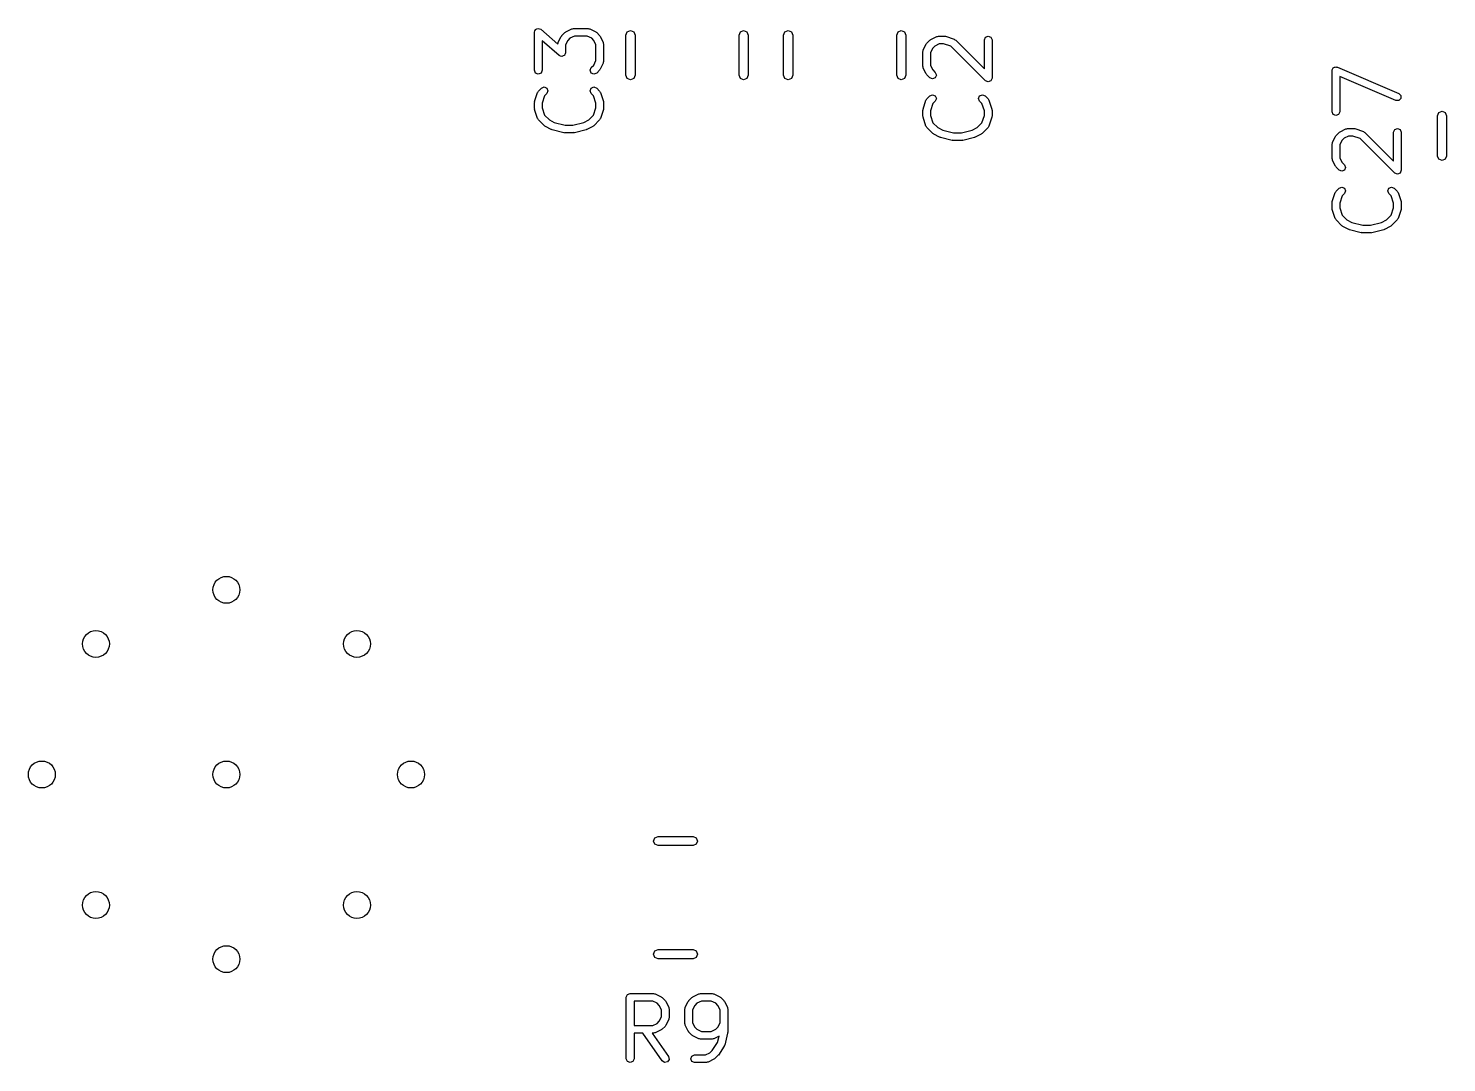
# Model space of a CAD drawing. Extents: x 0 to 2.78, y -2.35 to 0.
# Drawn here: x 0.095 to 0.821, y -2.344 to -1.814 of the extents above; entities that cross this region are included whole.
import ezdxf

# ---------------------------------------------------------------- set-up
doc = ezdxf.new("R2010")
doc.units = 0
doc.header["$MEASUREMENT"] = 0
doc.layers.add('BLACK', color=7, linetype='CONTINUOUS')

msp = doc.modelspace()

# ---------------------------------------------------------------- linework, layer by layer
at = {"layer": 'BLACK', "linetype": 'CONTINUOUS'}
for p, q in [((0.354001, -1.8156), (0.354223, -1.81494)), ((0.354223, -1.81494), (0.354286, -1.81491)), ((0.354286, -1.81491), (0.354313, -1.81484)), ((0.354313, -1.81484), (0.354953, -1.81458)), ((0.354953, -1.81458), (0.355574, -1.81427)), ((0.355574, -1.81427), (0.35564, -1.81429)), ((0.35564, -1.81429), (0.355705, -1.81427)), ((0.355705, -1.81427), (0.356344, -1.81453)), ((0.356344, -1.81453), (0.357001, -1.81475)), ((0.357001, -1.81475), (0.365735, -1.8224)), ((0.369822, -1.81597), (0.372822, -1.81447)), ((0.372822, -1.81447), (0.373279, -1.81444)), ((0.373279, -1.81444), (0.373702, -1.81427)), ((0.373702, -1.81427), (0.381201, -1.81427)), ((0.381201, -1.81427), (0.381625, -1.81444)), ((0.381625, -1.81444), (0.382082, -1.81447)), ((0.382082, -1.81447), (0.385081, -1.81597)), ((0.353736, -1.81624), (0.354001, -1.8156)), ((0.353736, -1.83573), (0.353736, -1.81624)), ((0.366407, -1.82822), (0.357673, -1.82057)), ((0.357673, -1.82057), (0.357673, -1.83573)), ((0.365735, -1.82223), (0.36591, -1.82181)), ((0.36591, -1.82181), (0.365942, -1.82135)), ((0.365942, -1.82135), (0.367442, -1.81835)), ((0.367442, -1.81835), (0.367687, -1.81814)), ((0.367687, -1.81814), (0.367811, -1.81784)), ((0.367811, -1.81784), (0.369311, -1.81634)), ((0.369311, -1.81634), (0.36961, -1.81622)), ((0.36961, -1.81622), (0.369822, -1.81597)), ((0.370821, -1.8204), (0.369672, -1.8227)), ((0.371869, -1.81935), (0.370821, -1.8204)), ((0.374167, -1.8182), (0.371869, -1.81935)), ((0.380737, -1.8182), (0.374167, -1.8182)), ((0.383035, -1.81935), (0.380737, -1.8182)), ((0.384083, -1.8204), (0.383035, -1.81935)), ((0.385232, -1.8227), (0.384083, -1.8204)), ((0.385081, -1.81597), (0.385294, -1.81622)), ((0.385294, -1.81622), (0.385593, -1.81634)), ((0.385593, -1.81634), (0.387093, -1.81784)), ((0.387093, -1.81784), (0.387217, -1.81814)), ((0.387217, -1.81814), (0.387461, -1.81835)), ((0.387461, -1.81835), (0.388961, -1.82135)), ((0.388961, -1.82135), (0.388994, -1.82181)), ((0.388994, -1.82181), (0.389169, -1.82223)), ((0.400591, -1.81767), (0.401282, -1.816)), ((0.400591, -1.83824), (0.400591, -1.81767)), ((0.401282, -1.816), (0.402953, -1.81531)), ((0.402953, -1.81531), (0.404623, -1.816)), ((0.404623, -1.816), (0.405315, -1.81767)), ((0.405315, -1.81767), (0.405315, -1.83824)), ((0.458465, -1.81767), (0.459156, -1.816)), ((0.458465, -1.83824), (0.458465, -1.81767)), ((0.459156, -1.816), (0.460827, -1.81531)), ((0.460827, -1.81531), (0.462497, -1.816)), ((0.462497, -1.816), (0.463189, -1.81767)), ((0.463189, -1.81767), (0.463189, -1.83824)), ((0.481299, -1.81767), (0.481991, -1.816)), ((0.481299, -1.83824), (0.481299, -1.81767)), ((0.481991, -1.816), (0.483661, -1.81531)), ((0.483661, -1.81531), (0.485332, -1.816)), ((0.485332, -1.816), (0.486024, -1.81767)), ((0.486024, -1.81767), (0.486024, -1.83824)), ((0.539173, -1.81767), (0.539865, -1.816)), ((0.539173, -1.83824), (0.539173, -1.81767)), ((0.539865, -1.816), (0.541535, -1.81531)), ((0.541535, -1.81531), (0.543206, -1.816)), ((0.543206, -1.816), (0.543898, -1.81767)), ((0.543898, -1.81767), (0.543898, -1.83824)), ((0.554263, -1.82229), (0.554507, -1.82208)), ((0.554507, -1.82208), (0.554631, -1.82178)), ((0.554631, -1.82178), (0.556131, -1.82028)), ((0.556131, -1.82028), (0.55643, -1.82016)), ((0.55643, -1.82016), (0.556643, -1.81991)), ((0.556643, -1.81991), (0.559642, -1.81841)), ((0.560987, -1.82214), (0.558689, -1.82329)), ((0.559642, -1.81841), (0.560099, -1.81838)), ((0.560099, -1.81838), (0.560523, -1.8182)), ((0.560523, -1.8182), (0.563522, -1.8182)), ((0.563203, -1.82214), (0.560987, -1.82214)), ((0.566958, -1.82339), (0.563203, -1.82214)), ((0.563522, -1.8182), (0.563822, -1.81833)), ((0.563822, -1.81833), (0.564145, -1.81831)), ((0.564145, -1.81831), (0.568644, -1.8198)), ((0.568644, -1.8198), (0.56899, -1.8201)), ((0.56899, -1.8201), (0.569414, -1.82028)), ((0.569414, -1.82028), (0.584051, -1.83492)), ((0.584051, -1.82017), (0.584628, -1.81878)), ((0.584051, -1.83492), (0.584051, -1.82017)), ((0.584628, -1.81878), (0.586019, -1.8182)), ((0.586019, -1.8182), (0.587411, -1.81878)), ((0.587411, -1.81878), (0.587988, -1.82017)), ((0.587988, -1.82017), (0.587988, -1.83967)), ((0.365735, -1.8224), (0.365735, -1.82223)), ((0.367063, -1.82844), (0.366407, -1.82822)), ((0.367703, -1.8287), (0.367063, -1.82844)), ((0.367768, -1.82868), (0.367703, -1.8287)), ((0.367834, -1.8287), (0.367768, -1.82868)), ((0.368455, -1.82839), (0.367834, -1.8287)), ((0.369095, -1.82813), (0.368455, -1.82839)), ((0.369122, -1.82806), (0.369095, -1.82813)), ((0.369184, -1.82803), (0.369122, -1.82806)), ((0.369406, -1.82737), (0.369184, -1.82803)), ((0.369672, -1.82673), (0.369406, -1.82737)), ((0.369672, -1.8227), (0.369672, -1.82673)), ((0.385232, -1.83077), (0.385232, -1.8227)), ((0.389169, -1.82223), (0.389169, -1.83123)), ((0.552555, -1.82617), (0.55273, -1.82575)), ((0.552555, -1.83367), (0.552555, -1.82617)), ((0.55273, -1.82575), (0.552763, -1.82529)), ((0.552763, -1.82529), (0.554263, -1.82229)), ((0.557641, -1.82434), (0.556492, -1.82664)), ((0.556492, -1.82664), (0.556492, -1.83321)), ((0.558689, -1.82329), (0.557641, -1.82434)), ((0.584628, -1.84106), (0.566958, -1.82339)), ((0.354313, -1.83712), (0.353736, -1.83573)), ((0.357673, -1.83573), (0.357096, -1.83712)), ((0.382232, -1.83573), (0.382809, -1.83434)), ((0.382809, -1.83712), (0.382232, -1.83573)), ((0.382809, -1.83434), (0.384083, -1.83307)), ((0.384083, -1.83307), (0.385232, -1.83077)), ((0.387093, -1.83563), (0.385593, -1.83712)), ((0.387217, -1.83533), (0.387093, -1.83563)), ((0.387461, -1.83511), (0.387217, -1.83533)), ((0.388961, -1.83211), (0.387461, -1.83511)), ((0.388994, -1.83166), (0.388961, -1.83211)), ((0.389169, -1.83123), (0.388994, -1.83166)), ((0.55273, -1.83409), (0.552555, -1.83367)), ((0.552763, -1.83455), (0.55273, -1.83409)), ((0.554263, -1.83755), (0.552763, -1.83455)), ((0.556492, -1.83321), (0.557641, -1.8355)), ((0.557641, -1.8355), (0.558915, -1.83678)), ((0.762004, -1.83592), (0.762158, -1.83555)), ((0.762004, -1.85692), (0.762004, -1.83592)), ((0.762158, -1.83555), (0.762163, -1.83515)), ((0.762163, -1.83515), (0.762435, -1.83488)), ((0.762435, -1.83488), (0.76258, -1.83453)), ((0.76258, -1.83453), (0.762953, -1.83437)), ((0.762953, -1.83437), (0.763241, -1.83409)), ((0.763241, -1.83409), (0.763621, -1.8341)), ((0.763621, -1.8341), (0.763972, -1.83395)), ((0.763972, -1.83395), (0.764345, -1.83411)), ((0.764345, -1.83411), (0.764748, -1.83411)), ((0.764748, -1.83411), (0.796244, -1.84761)), ((0.355705, -1.8377), (0.354313, -1.83712)), ((0.357096, -1.83712), (0.355705, -1.8377)), ((0.384201, -1.8377), (0.382809, -1.83712)), ((0.385593, -1.83712), (0.384201, -1.8377)), ((0.401282, -1.83991), (0.400591, -1.83824)), ((0.402953, -1.8406), (0.401282, -1.83991)), ((0.404623, -1.83991), (0.402953, -1.8406)), ((0.405315, -1.83824), (0.404623, -1.83991)), ((0.459156, -1.83991), (0.458465, -1.83824)), ((0.460827, -1.8406), (0.459156, -1.83991)), ((0.462497, -1.83991), (0.460827, -1.8406)), ((0.463189, -1.83824), (0.462497, -1.83991)), ((0.481991, -1.83991), (0.481299, -1.83824)), ((0.483661, -1.8406), (0.481991, -1.83991)), ((0.485332, -1.83991), (0.483661, -1.8406)), ((0.486024, -1.83824), (0.485332, -1.83991)), ((0.539865, -1.83991), (0.539173, -1.83824)), ((0.541535, -1.8406), (0.539865, -1.83991)), ((0.543206, -1.83991), (0.541535, -1.8406)), ((0.543898, -1.83824), (0.543206, -1.83991)), ((0.554507, -1.83776), (0.554263, -1.83755)), ((0.554631, -1.83806), (0.554507, -1.83776)), ((0.556131, -1.83956), (0.554631, -1.83806)), ((0.557523, -1.84014), (0.556131, -1.83956)), ((0.558915, -1.83956), (0.557523, -1.84014)), ((0.558915, -1.83678), (0.559491, -1.83817)), ((0.559491, -1.83817), (0.558915, -1.83956)), ((0.586019, -1.84164), (0.584628, -1.84106)), ((0.587411, -1.84106), (0.586019, -1.84164)), ((0.587988, -1.83967), (0.587411, -1.84106)), ((0.794693, -1.85123), (0.765941, -1.83891)), ((0.765941, -1.83891), (0.765941, -1.85692)), ((0.353837, -1.85161), (0.355337, -1.84711)), ((0.355337, -1.84711), (0.355637, -1.84676)), ((0.355637, -1.84676), (0.355812, -1.84634)), ((0.355812, -1.84634), (0.357312, -1.84484)), ((0.357312, -1.84484), (0.358704, -1.84426)), ((0.358925, -1.84879), (0.357673, -1.85255)), ((0.358704, -1.84426), (0.360096, -1.84484)), ((0.360096, -1.84762), (0.358925, -1.84879)), ((0.360096, -1.84484), (0.360673, -1.84623)), ((0.360673, -1.84623), (0.360096, -1.84762)), ((0.382232, -1.84623), (0.382809, -1.84484)), ((0.382809, -1.84762), (0.382232, -1.84623)), ((0.382809, -1.84484), (0.384201, -1.84426)), ((0.38398, -1.84879), (0.382809, -1.84762)), ((0.385232, -1.85255), (0.38398, -1.84879)), ((0.384201, -1.84426), (0.385593, -1.84484)), ((0.385593, -1.84484), (0.387093, -1.84634)), ((0.387093, -1.84634), (0.387268, -1.84676)), ((0.387268, -1.84676), (0.387568, -1.84711)), ((0.387568, -1.84711), (0.389068, -1.85161)), ((0.552656, -1.85555), (0.554156, -1.85105)), ((0.554156, -1.85105), (0.554456, -1.8507)), ((0.554456, -1.8507), (0.554631, -1.85028)), ((0.554631, -1.85028), (0.556131, -1.84878)), ((0.556131, -1.84878), (0.557523, -1.8482)), ((0.557523, -1.8482), (0.558915, -1.84878)), ((0.558915, -1.84878), (0.559491, -1.85017)), ((0.559491, -1.85017), (0.558915, -1.85156)), ((0.581051, -1.85017), (0.581628, -1.84878)), ((0.581628, -1.85156), (0.581051, -1.85017)), ((0.581628, -1.84878), (0.58302, -1.8482)), ((0.58302, -1.8482), (0.584412, -1.84878)), ((0.584412, -1.84878), (0.585912, -1.85028)), ((0.585912, -1.85028), (0.586087, -1.8507)), ((0.586087, -1.8507), (0.586387, -1.85105)), ((0.586387, -1.85105), (0.587887, -1.85555)), ((0.796199, -1.85125), (0.794693, -1.85123)), ((0.797278, -1.85019), (0.796199, -1.85125)), ((0.796244, -1.84761), (0.797296, -1.84869)), ((0.797296, -1.84869), (0.797278, -1.85019)), ((0.353736, -1.85223), (0.35386, -1.85193)), ((0.353736, -1.85523), (0.353736, -1.85223)), ((0.35386, -1.85553), (0.353736, -1.85523)), ((0.35386, -1.85193), (0.353837, -1.85161)), ((0.353837, -1.85585), (0.35386, -1.85553)), ((0.355337, -1.86035), (0.353837, -1.85585)), ((0.357673, -1.85255), (0.357673, -1.85491)), ((0.357673, -1.85491), (0.358925, -1.85867)), ((0.38398, -1.85867), (0.385232, -1.85491)), ((0.385232, -1.85491), (0.385232, -1.85255)), ((0.389068, -1.85585), (0.387568, -1.86035)), ((0.389068, -1.85161), (0.389045, -1.85193)), ((0.389045, -1.85193), (0.389169, -1.85223)), ((0.389169, -1.85523), (0.389045, -1.85553)), ((0.389045, -1.85553), (0.389068, -1.85585)), ((0.389169, -1.85223), (0.389169, -1.85523)), ((0.552555, -1.85617), (0.552679, -1.85587)), ((0.552555, -1.85917), (0.552555, -1.85617)), ((0.552679, -1.85587), (0.552656, -1.85555)), ((0.557744, -1.85273), (0.556492, -1.85649)), ((0.556492, -1.85649), (0.556492, -1.85885)), ((0.558915, -1.85156), (0.557744, -1.85273)), ((0.582799, -1.85273), (0.581628, -1.85156)), ((0.584051, -1.85649), (0.582799, -1.85273)), ((0.584051, -1.85885), (0.584051, -1.85649)), ((0.587887, -1.85555), (0.587864, -1.85587)), ((0.587864, -1.85587), (0.587988, -1.85617)), ((0.587988, -1.85617), (0.587988, -1.85917)), ((0.76258, -1.85831), (0.762004, -1.85692)), ((0.763972, -1.85889), (0.76258, -1.85831)), ((0.765364, -1.85831), (0.763972, -1.85889)), ((0.765941, -1.85692), (0.765364, -1.85831)), ((0.815945, -1.85901), (0.816637, -1.85734)), ((0.816637, -1.85734), (0.818307, -1.85664)), ((0.818307, -1.85664), (0.819977, -1.85734)), ((0.819977, -1.85734), (0.820669, -1.85901)), ((0.355637, -1.8607), (0.355337, -1.86035)), ((0.355812, -1.86112), (0.355637, -1.8607)), ((0.358812, -1.86412), (0.355812, -1.86112)), ((0.359111, -1.86425), (0.358812, -1.86412)), ((0.358925, -1.85867), (0.36137, -1.86111)), ((0.359324, -1.86449), (0.359111, -1.86425)), ((0.362323, -1.86599), (0.359324, -1.86449)), ((0.36137, -1.86111), (0.363891, -1.86237)), ((0.363891, -1.86237), (0.369445, -1.86376)), ((0.369445, -1.86376), (0.37346, -1.86376)), ((0.37346, -1.86376), (0.379014, -1.86237)), ((0.379014, -1.86237), (0.381535, -1.86111)), ((0.383581, -1.86449), (0.380582, -1.86599)), ((0.381535, -1.86111), (0.38398, -1.85867)), ((0.383794, -1.86425), (0.383581, -1.86449)), ((0.384093, -1.86412), (0.383794, -1.86425)), ((0.387093, -1.86112), (0.384093, -1.86412)), ((0.387268, -1.8607), (0.387093, -1.86112)), ((0.387568, -1.86035), (0.387268, -1.8607)), ((0.552679, -1.85947), (0.552555, -1.85917)), ((0.552656, -1.85979), (0.552679, -1.85947)), ((0.554156, -1.86429), (0.552656, -1.85979)), ((0.554456, -1.86464), (0.554156, -1.86429)), ((0.554631, -1.86506), (0.554456, -1.86464)), ((0.557631, -1.86806), (0.554631, -1.86506)), ((0.556492, -1.85885), (0.557744, -1.8626)), ((0.557744, -1.8626), (0.560189, -1.86505)), ((0.560189, -1.86505), (0.562709, -1.86631)), ((0.577833, -1.86631), (0.580354, -1.86505)), ((0.580354, -1.86505), (0.582799, -1.8626)), ((0.582799, -1.8626), (0.584051, -1.85885)), ((0.585912, -1.86506), (0.582912, -1.86806)), ((0.586087, -1.86464), (0.585912, -1.86506)), ((0.586387, -1.86429), (0.586087, -1.86464)), ((0.587887, -1.85979), (0.586387, -1.86429)), ((0.587988, -1.85917), (0.587864, -1.85947)), ((0.587864, -1.85947), (0.587887, -1.85979)), ((0.766092, -1.86716), (0.769091, -1.86566)), ((0.769091, -1.86566), (0.769548, -1.86562)), ((0.769548, -1.86562), (0.769971, -1.86545)), ((0.769971, -1.86545), (0.772971, -1.86545)), ((0.772971, -1.86545), (0.77327, -1.86557)), ((0.77327, -1.86557), (0.773594, -1.86555)), ((0.773594, -1.86555), (0.778093, -1.86705)), ((0.794076, -1.86602), (0.795468, -1.86545)), ((0.795468, -1.86545), (0.79686, -1.86602)), ((0.815945, -1.87958), (0.815945, -1.85901)), ((0.820669, -1.85901), (0.820669, -1.87958)), ((0.362546, -1.86601), (0.362323, -1.86599)), ((0.362726, -1.86614), (0.362546, -1.86601)), ((0.368725, -1.86764), (0.362726, -1.86614)), ((0.368972, -1.8676), (0.368725, -1.86764)), ((0.369203, -1.8677), (0.368972, -1.8676)), ((0.373702, -1.8677), (0.369203, -1.8677)), ((0.373933, -1.8676), (0.373702, -1.8677)), ((0.37418, -1.86764), (0.373933, -1.8676)), ((0.380179, -1.86614), (0.37418, -1.86764)), ((0.380359, -1.86601), (0.380179, -1.86614)), ((0.380582, -1.86599), (0.380359, -1.86601)), ((0.55793, -1.86818), (0.557631, -1.86806)), ((0.558143, -1.86843), (0.55793, -1.86818)), ((0.561142, -1.86993), (0.558143, -1.86843)), ((0.561365, -1.86994), (0.561142, -1.86993)), ((0.561545, -1.87008), (0.561365, -1.86994)), ((0.567544, -1.87158), (0.561545, -1.87008)), ((0.562709, -1.86631), (0.568264, -1.8677)), ((0.567791, -1.87154), (0.567544, -1.87158)), ((0.568022, -1.87163), (0.567791, -1.87154)), ((0.572521, -1.87163), (0.568022, -1.87163)), ((0.568264, -1.8677), (0.572279, -1.8677)), ((0.572279, -1.8677), (0.577833, -1.86631)), ((0.572752, -1.87154), (0.572521, -1.87163)), ((0.572999, -1.87158), (0.572752, -1.87154)), ((0.578998, -1.87008), (0.572999, -1.87158)), ((0.579178, -1.86994), (0.578998, -1.87008)), ((0.579401, -1.86993), (0.579178, -1.86994)), ((0.5824, -1.86843), (0.579401, -1.86993)), ((0.582613, -1.86818), (0.5824, -1.86843)), ((0.582912, -1.86806), (0.582613, -1.86818)), ((0.762004, -1.87342), (0.762179, -1.87299)), ((0.762179, -1.87299), (0.762212, -1.87254)), ((0.762212, -1.87254), (0.763711, -1.86954)), ((0.763711, -1.86954), (0.763956, -1.86932)), ((0.763956, -1.86932), (0.76408, -1.86902)), ((0.76408, -1.86902), (0.76558, -1.86752)), ((0.76558, -1.86752), (0.765879, -1.8674)), ((0.765879, -1.8674), (0.766092, -1.86716)), ((0.76709, -1.87158), (0.765941, -1.87388)), ((0.768138, -1.87053), (0.76709, -1.87158)), ((0.770436, -1.86939), (0.768138, -1.87053)), ((0.772652, -1.86939), (0.770436, -1.86939)), ((0.776407, -1.87064), (0.772652, -1.86939)), ((0.794076, -1.88831), (0.776407, -1.87064)), ((0.778093, -1.86705), (0.778439, -1.86735)), ((0.778439, -1.86735), (0.778862, -1.86752)), ((0.778862, -1.86752), (0.7935, -1.88216)), ((0.7935, -1.86742), (0.794076, -1.86602)), ((0.7935, -1.88216), (0.7935, -1.86742)), ((0.79686, -1.86602), (0.797437, -1.86742)), ((0.797437, -1.86742), (0.797437, -1.88691)), ((0.762004, -1.88091), (0.762004, -1.87342)), ((0.765941, -1.87388), (0.765941, -1.88045)), ((0.816637, -1.88125), (0.815945, -1.87958)), ((0.820669, -1.87958), (0.819977, -1.88125)), ((0.762179, -1.88134), (0.762004, -1.88091)), ((0.762212, -1.8818), (0.762179, -1.88134)), ((0.763711, -1.88479), (0.762212, -1.8818)), ((0.763956, -1.88501), (0.763711, -1.88479)), ((0.76408, -1.88531), (0.763956, -1.88501)), ((0.76558, -1.88681), (0.76408, -1.88531)), ((0.766972, -1.88738), (0.76558, -1.88681)), ((0.765941, -1.88045), (0.76709, -1.88275)), ((0.768364, -1.88681), (0.766972, -1.88738)), ((0.76709, -1.88275), (0.768364, -1.88402)), ((0.768364, -1.88402), (0.76894, -1.88541)), ((0.76894, -1.88541), (0.768364, -1.88681)), ((0.797437, -1.88691), (0.79686, -1.88831)), ((0.818307, -1.88194), (0.816637, -1.88125)), ((0.819977, -1.88125), (0.818307, -1.88194)), ((0.795468, -1.88888), (0.794076, -1.88831)), ((0.79686, -1.88831), (0.795468, -1.88888)), ((0.762105, -1.90279), (0.763605, -1.89829)), ((0.763605, -1.89829), (0.763905, -1.89794)), ((0.763905, -1.89794), (0.76408, -1.89752)), ((0.76408, -1.89752), (0.76558, -1.89602)), ((0.76558, -1.89602), (0.766972, -1.89544)), ((0.767193, -1.89998), (0.765941, -1.90373)), ((0.766972, -1.89544), (0.768364, -1.89602)), ((0.768364, -1.8988), (0.767193, -1.89998)), ((0.768364, -1.89602), (0.76894, -1.89741)), ((0.76894, -1.89741), (0.768364, -1.8988)), ((0.7905, -1.89741), (0.791077, -1.89602)), ((0.791077, -1.8988), (0.7905, -1.89741)), ((0.791077, -1.89602), (0.792469, -1.89544)), ((0.792248, -1.89998), (0.791077, -1.8988)), ((0.7935, -1.90373), (0.792248, -1.89998)), ((0.792469, -1.89544), (0.793861, -1.89602)), ((0.793861, -1.89602), (0.79536, -1.89752)), ((0.79536, -1.89752), (0.795536, -1.89794)), ((0.795536, -1.89794), (0.795836, -1.89829)), ((0.795836, -1.89829), (0.797336, -1.90279)), ((0.762004, -1.90341), (0.762128, -1.90311)), ((0.762004, -1.90641), (0.762004, -1.90341)), ((0.762128, -1.90671), (0.762004, -1.90641)), ((0.762128, -1.90311), (0.762105, -1.90279)), ((0.762105, -1.90703), (0.762128, -1.90671)), ((0.763605, -1.91153), (0.762105, -1.90703)), ((0.765941, -1.90373), (0.765941, -1.90609)), ((0.765941, -1.90609), (0.767193, -1.90985)), ((0.792248, -1.90985), (0.7935, -1.90609)), ((0.7935, -1.90609), (0.7935, -1.90373)), ((0.797336, -1.90703), (0.795836, -1.91153)), ((0.797336, -1.90279), (0.797313, -1.90311)), ((0.797313, -1.90311), (0.797437, -1.90341)), ((0.797437, -1.90641), (0.797313, -1.90671)), ((0.797313, -1.90671), (0.797336, -1.90703)), ((0.797437, -1.90341), (0.797437, -1.90641)), ((0.763905, -1.91188), (0.763605, -1.91153)), ((0.76408, -1.9123), (0.763905, -1.91188)), ((0.76708, -1.9153), (0.76408, -1.9123)), ((0.767379, -1.91543), (0.76708, -1.9153)), ((0.767193, -1.90985), (0.769638, -1.91229)), ((0.767591, -1.91567), (0.767379, -1.91543)), ((0.770591, -1.91717), (0.767591, -1.91567)), ((0.769638, -1.91229), (0.772158, -1.91355)), ((0.772158, -1.91355), (0.777713, -1.91494)), ((0.777713, -1.91494), (0.781728, -1.91494)), ((0.781728, -1.91494), (0.787282, -1.91355)), ((0.787282, -1.91355), (0.789803, -1.91229)), ((0.791849, -1.91567), (0.78885, -1.91717)), ((0.789803, -1.91229), (0.792248, -1.90985)), ((0.792061, -1.91543), (0.791849, -1.91567)), ((0.792361, -1.9153), (0.792061, -1.91543)), ((0.79536, -1.9123), (0.792361, -1.9153)), ((0.795536, -1.91188), (0.79536, -1.9123)), ((0.795836, -1.91153), (0.795536, -1.91188)), ((0.770814, -1.91719), (0.770591, -1.91717)), ((0.770994, -1.91732), (0.770814, -1.91719)), ((0.776993, -1.91882), (0.770994, -1.91732)), ((0.77724, -1.91878), (0.776993, -1.91882)), ((0.777471, -1.91888), (0.77724, -1.91878)), ((0.78197, -1.91888), (0.777471, -1.91888)), ((0.782201, -1.91878), (0.78197, -1.91888)), ((0.782447, -1.91882), (0.782201, -1.91878)), ((0.788447, -1.91732), (0.782447, -1.91882)), ((0.788626, -1.91719), (0.788447, -1.91732)), ((0.78885, -1.91717), (0.788626, -1.91719)), ((0.414683, -2.23012), (0.415374, -2.22845)), ((0.415374, -2.22845), (0.417045, -2.22776)), ((0.417045, -2.22776), (0.434924, -2.22776)), ((0.434924, -2.22776), (0.436594, -2.22845)), ((0.436594, -2.22845), (0.437286, -2.23012)), ((0.415374, -2.23179), (0.414683, -2.23012)), ((0.417045, -2.23248), (0.415374, -2.23179)), ((0.434924, -2.23248), (0.417045, -2.23248)), ((0.436594, -2.23179), (0.434924, -2.23248)), ((0.437286, -2.23012), (0.436594, -2.23179)), ((0.414683, -2.28799), (0.415374, -2.28632)), ((0.415374, -2.28632), (0.417045, -2.28563)), ((0.417045, -2.28563), (0.434924, -2.28563)), ((0.434924, -2.28563), (0.436594, -2.28632)), ((0.436594, -2.28632), (0.437286, -2.28799)), ((0.415374, -2.28966), (0.414683, -2.28799)), ((0.417045, -2.29035), (0.415374, -2.28966)), ((0.434924, -2.29035), (0.417045, -2.29035)), ((0.436594, -2.28966), (0.434924, -2.29035)), ((0.437286, -2.28799), (0.436594, -2.28966)), ((0.401345, -2.30864), (0.402737, -2.30807)), ((0.402737, -2.30807), (0.414736, -2.30807)), ((0.414736, -2.30807), (0.415159, -2.30824)), ((0.415159, -2.30824), (0.415616, -2.30827)), ((0.415616, -2.30827), (0.418616, -2.30977)), ((0.434853, -2.30977), (0.437852, -2.30827)), ((0.437852, -2.30827), (0.438309, -2.30824)), ((0.438309, -2.30824), (0.438733, -2.30807)), ((0.438733, -2.30807), (0.444732, -2.30807)), ((0.444732, -2.30807), (0.445155, -2.30824)), ((0.445155, -2.30824), (0.445612, -2.30827)), ((0.445612, -2.30827), (0.448612, -2.30977)), ((0.400769, -2.31004), (0.401345, -2.30864)), ((0.400769, -2.34153), (0.400769, -2.31004)), ((0.414271, -2.312), (0.404706, -2.312)), ((0.404706, -2.312), (0.404706, -2.32456)), ((0.416569, -2.31315), (0.414271, -2.312)), ((0.417617, -2.3142), (0.416569, -2.31315)), ((0.418766, -2.3165), (0.417617, -2.3142)), ((0.418616, -2.30977), (0.418828, -2.31002)), ((0.418828, -2.31002), (0.419127, -2.31014)), ((0.419127, -2.31014), (0.420627, -2.31164)), ((0.420627, -2.31164), (0.420751, -2.31194)), ((0.420751, -2.31194), (0.420996, -2.31215)), ((0.420996, -2.31215), (0.422496, -2.31515)), ((0.422496, -2.31515), (0.422528, -2.31561)), ((0.422528, -2.31561), (0.422703, -2.31603)), ((0.430765, -2.31603), (0.43094, -2.31561)), ((0.43094, -2.31561), (0.430973, -2.31515)), ((0.430973, -2.31515), (0.432473, -2.31215)), ((0.432473, -2.31215), (0.432717, -2.31194)), ((0.432717, -2.31194), (0.432841, -2.31164)), ((0.432841, -2.31164), (0.434341, -2.31014)), ((0.434341, -2.31014), (0.43464, -2.31002)), ((0.43464, -2.31002), (0.434853, -2.30977)), ((0.435851, -2.3142), (0.434702, -2.3165)), ((0.436899, -2.31315), (0.435851, -2.3142)), ((0.439197, -2.312), (0.436899, -2.31315)), ((0.444267, -2.312), (0.439197, -2.312)), ((0.446566, -2.31315), (0.444267, -2.312)), ((0.447614, -2.3142), (0.446566, -2.31315)), ((0.448763, -2.3165), (0.447614, -2.3142)), ((0.448612, -2.30977), (0.448824, -2.31002)), ((0.448824, -2.31002), (0.449123, -2.31014)), ((0.449123, -2.31014), (0.450623, -2.31164)), ((0.450623, -2.31164), (0.450747, -2.31194)), ((0.450747, -2.31194), (0.450992, -2.31215)), ((0.450992, -2.31215), (0.452492, -2.31515)), ((0.452492, -2.31515), (0.452524, -2.31561)), ((0.452524, -2.31561), (0.4527, -2.31603)), ((0.416569, -2.32342), (0.417617, -2.32237)), ((0.417617, -2.32237), (0.418766, -2.32007)), ((0.418766, -2.32007), (0.418766, -2.3165)), ((0.422496, -2.32141), (0.420996, -2.32441)), ((0.422528, -2.32096), (0.422496, -2.32141)), ((0.422703, -2.32053), (0.422528, -2.32096)), ((0.422703, -2.31603), (0.422703, -2.32053)), ((0.430765, -2.32353), (0.430765, -2.31603)), ((0.434702, -2.3165), (0.434702, -2.32307)), ((0.434702, -2.32307), (0.435851, -2.32537)), ((0.447614, -2.32537), (0.448763, -2.32307)), ((0.448763, -2.32307), (0.448763, -2.3165)), ((0.4527, -2.31603), (0.4527, -2.32803)), ((0.404706, -2.32456), (0.414271, -2.32456)), ((0.409211, -2.3285), (0.404706, -2.3285)), ((0.404706, -2.3285), (0.404706, -2.34153)), ((0.419122, -2.34266), (0.409211, -2.3285)), ((0.414736, -2.3285), (0.414017, -2.3285)), ((0.414017, -2.3285), (0.422348, -2.3404)), ((0.414271, -2.32456), (0.416569, -2.32342)), ((0.415159, -2.32833), (0.414736, -2.3285)), ((0.415616, -2.32829), (0.415159, -2.32833)), ((0.418616, -2.32679), (0.415616, -2.32829)), ((0.418828, -2.32655), (0.418616, -2.32679)), ((0.419127, -2.32643), (0.418828, -2.32655)), ((0.420627, -2.32493), (0.419127, -2.32643)), ((0.420751, -2.32463), (0.420627, -2.32493)), ((0.420996, -2.32441), (0.420751, -2.32463)), ((0.43094, -2.32396), (0.430765, -2.32353)), ((0.430973, -2.32441), (0.43094, -2.32396)), ((0.432473, -2.32741), (0.430973, -2.32441)), ((0.432717, -2.32763), (0.432473, -2.32741)), ((0.432841, -2.32793), (0.432717, -2.32763)), ((0.434341, -2.32942), (0.432841, -2.32793)), ((0.43464, -2.32955), (0.434341, -2.32942)), ((0.434853, -2.32979), (0.43464, -2.32955)), ((0.437852, -2.33129), (0.434853, -2.32979)), ((0.435851, -2.32537), (0.436899, -2.32642)), ((0.436899, -2.32642), (0.439197, -2.32756)), ((0.439197, -2.32756), (0.444267, -2.32756)), ((0.444267, -2.32756), (0.446565, -2.32642)), ((0.448212, -2.32999), (0.445612, -2.33129)), ((0.446565, -2.32642), (0.447614, -2.32537)), ((0.447404, -2.33322), (0.448212, -2.32999)), ((0.452641, -2.32851), (0.451141, -2.33451)), ((0.4527, -2.32803), (0.452604, -2.32826)), ((0.452604, -2.32826), (0.452641, -2.32851)), ((0.438309, -2.33133), (0.437852, -2.33129)), ((0.438733, -2.3315), (0.438309, -2.33133)), ((0.444732, -2.3315), (0.438733, -2.3315)), ((0.443566, -2.33841), (0.444702, -2.33728)), ((0.444702, -2.33728), (0.447404, -2.33322)), ((0.445155, -2.33133), (0.444732, -2.3315)), ((0.445612, -2.33129), (0.445155, -2.33133)), ((0.450869, -2.33512), (0.44787, -2.33962)), ((0.450936, -2.33479), (0.450869, -2.33512)), ((0.451141, -2.33451), (0.450936, -2.33479)), ((0.401345, -2.34292), (0.400769, -2.34153)), ((0.402737, -2.3435), (0.401345, -2.34292)), ((0.404129, -2.34292), (0.402737, -2.3435)), ((0.404706, -2.34153), (0.404129, -2.34292)), ((0.420393, -2.34347), (0.419122, -2.34266)), ((0.421864, -2.34314), (0.420393, -2.34347)), ((0.422673, -2.34187), (0.421864, -2.34314)), ((0.422348, -2.3404), (0.422673, -2.34187)), ((0.433765, -2.34153), (0.434341, -2.34014)), ((0.434341, -2.34292), (0.433765, -2.34153)), ((0.434341, -2.34014), (0.435733, -2.33956)), ((0.435733, -2.3435), (0.434341, -2.34292)), ((0.435733, -2.33956), (0.441268, -2.33956)), ((0.441732, -2.3435), (0.435733, -2.3435)), ((0.441268, -2.33956), (0.443566, -2.33841)), ((0.442156, -2.34332), (0.441732, -2.3435)), ((0.442613, -2.34329), (0.442156, -2.34332)), ((0.445612, -2.34179), (0.442613, -2.34329)), ((0.445824, -2.34155), (0.445612, -2.34179)), ((0.446124, -2.34142), (0.445824, -2.34155)), ((0.447624, -2.33992), (0.446124, -2.34142)), ((0.447701, -2.33974), (0.447624, -2.33992)), ((0.44787, -2.33962), (0.447701, -2.33974))]:
    msp.add_line(p, q, dxfattribs=at)
at = {"layer": 'BLACK'}
for centre in [(0.196063, -2.10157), (0.12925, -2.12925), (0.262876, -2.12925), (0.101575, -2.19606), (0.196063, -2.19606), (0.290551, -2.19606), (0.12925, -2.26288), (0.262876, -2.26288), (0.196063, -2.29055)]:
    msp.add_circle(centre, 0.00689, dxfattribs=at)

doc.saveas('drawing.dxf')
